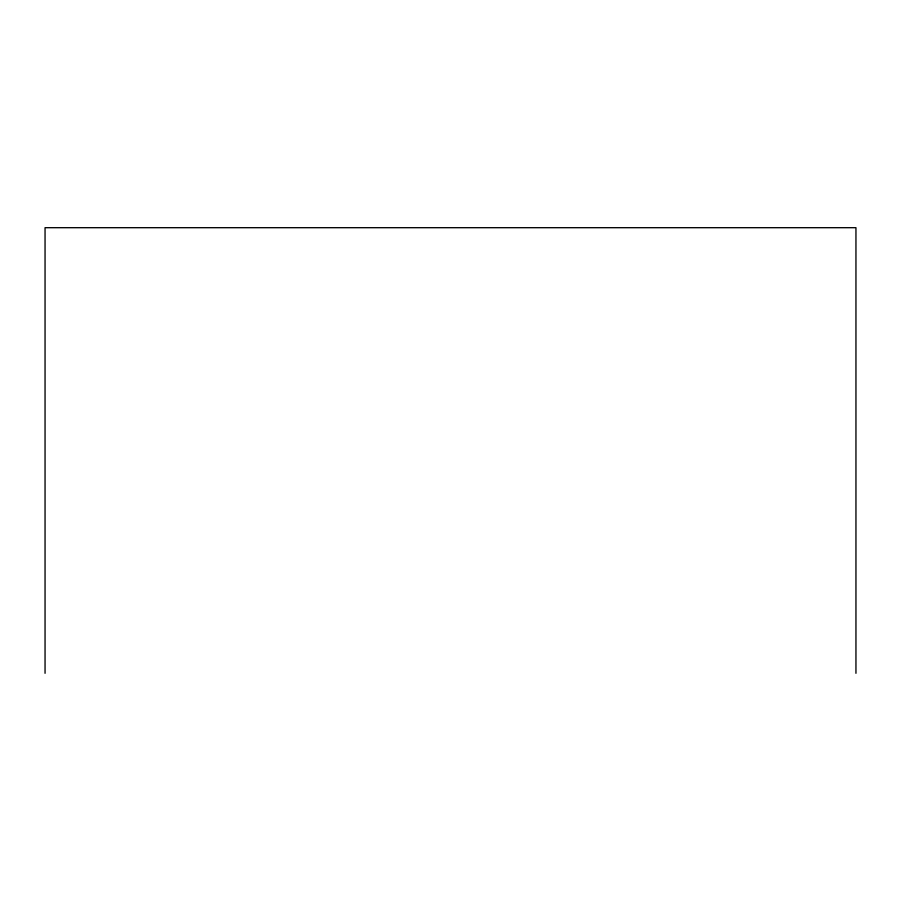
<?xml version="1.0" encoding="UTF-8"?>
<svg xmlns="http://www.w3.org/2000/svg" width="901" height="901" viewBox="0 0 901 901"><rect width="100%" height="100%" fill="white"/><g stroke="black" fill="none" stroke-linecap="round" stroke-linejoin="round"><path stroke-width="1.35" d="M855.95 673.306L855.95 227.694L45.05 227.694L45.05 673.306"/></g></svg>
